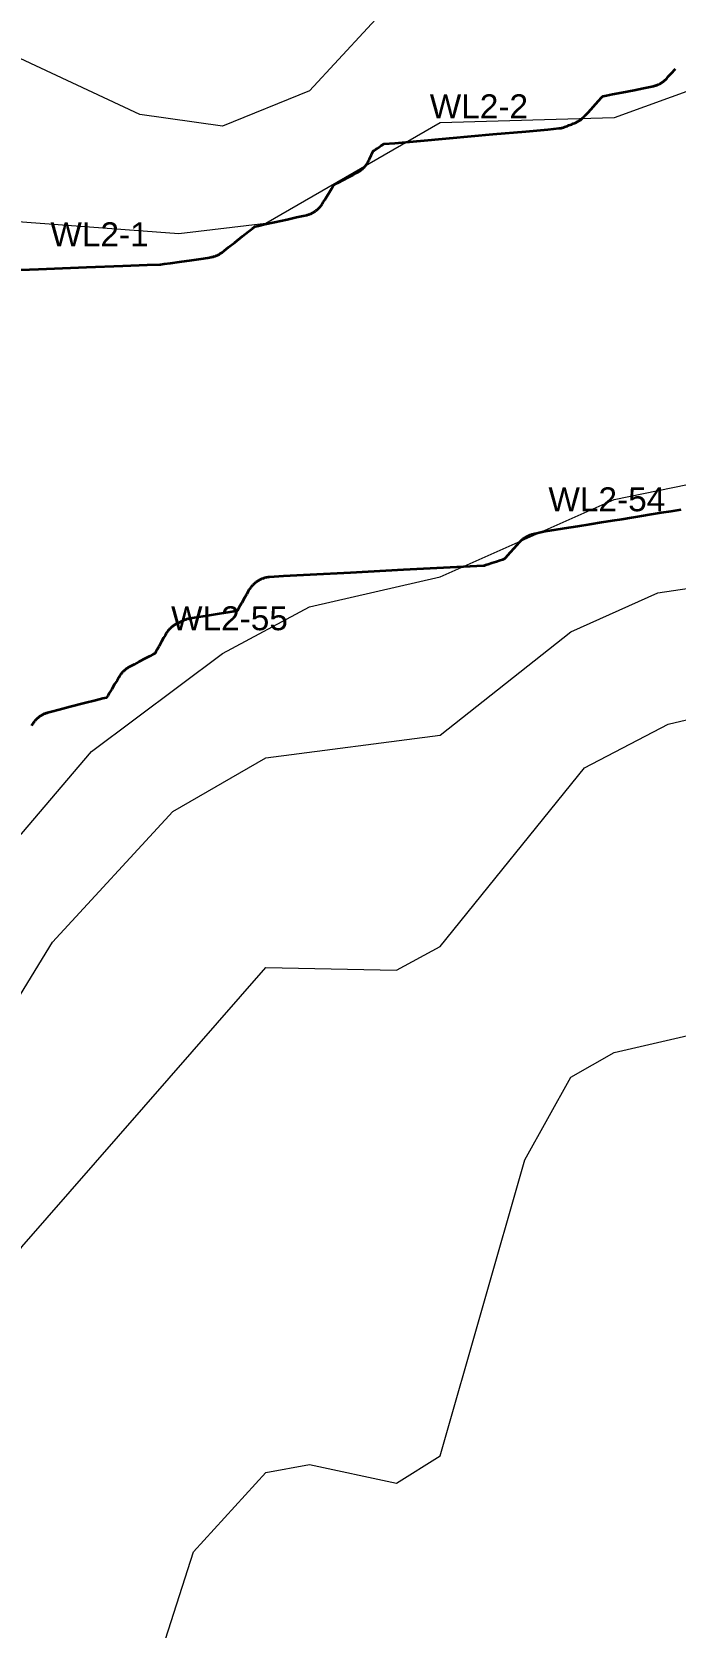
# Model space of a CAD drawing. Extents: x 6810325 to 6812275, y 1878569 to 1880689.
# Drawn here: x 6810849.7 to 6810898.1, y 1879093 to 1879213.1 of the extents above; entities that cross this region are included whole.
import ezdxf
from ezdxf.enums import TextEntityAlignment as Align

# ---------------------------------------------------------------- set-up
doc = ezdxf.new("R2010")
doc.units = 21
doc.header["$LTSCALE"] = 10
doc.header["$MEASUREMENT"] = 0
for name, color, linetype, lineweight in [('TOPO-CONTOUR-MINOR', 36, 'CONTINUOUS', 13), ('WETL-FLAG', 2, 'CONTINUOUS', 13), ('WETL-FLAG-ID', 8, 'CONTINUOUS', 13), ('WETL-WETLAND-SWALE', 82, 'CONTINUOUS', 35)]:
    doc.layers.add(name, color=color, linetype=linetype, lineweight=lineweight)
doc.styles.add('LABEL', font='arial.ttf')

msp = doc.modelspace()

# ---------------------------------------------------------------- linework, layer by layer
at = {"layer": 'TOPO-CONTOUR-MINOR'}
for points, elevation in [([(6810900.12, 1879209.01), (6810893.55, 1879206.63), (6810880.43, 1879206.25), (6810867.31, 1879198.66), (6810860.75, 1879197.87), (6810847.62, 1879198.87), (6810834.5, 1879197.4), (6810827.94, 1879199.13), (6810822.11, 1879203.6), (6810818.14, 1879210.16), (6810815.55, 1879220)], 191), ([(6810877.15, 1879215.75), (6810870.59, 1879208.65), (6810864.03, 1879205.99), (6810857.8, 1879206.88), (6810847.62, 1879211.65), (6810834.5, 1879207.6), (6810827.94, 1879210.75), (6810824.66, 1879216.8)], 192), ([(6810808.25, 1879091.14), (6810824.61, 1879108.45), (6810847.62, 1879151.19), (6810854.18, 1879158.89), (6810864.03, 1879166.28), (6810870.59, 1879169.79), (6810880.43, 1879172.05), (6810893.55, 1879177.88), (6810919.8, 1879183.25)], 191), ([(6810811.53, 1879082.65), (6810827.94, 1879102.92), (6810837.78, 1879122.57), (6810851.24, 1879144.54), (6810860.3, 1879154.38), (6810867.31, 1879158.43), (6810880.43, 1879160.13), (6810890.27, 1879167.9), (6810896.83, 1879170.84), (6810926.36, 1879175.24)], 192), ([(6810830.97, 1879082.21), (6810837.35, 1879095.33), (6810844.34, 1879114.52), (6810848.92, 1879121.58), (6810867.31, 1879142.64), (6810877.15, 1879142.42), (6810880.43, 1879144.22), (6810891.3, 1879157.67), (6810897.61, 1879160.95), (6810906.68, 1879163.1)], 193), ([(6810859.74, 1879092.05), (6810861.84, 1879098.61), (6810867.31, 1879104.59), (6810870.59, 1879105.19), (6810877.15, 1879103.79), (6810880.43, 1879105.86), (6810886.82, 1879128.14), (6810890.27, 1879134.36), (6810893.55, 1879136.22), (6810909.96, 1879140.01)], 194)]:
    msp.add_lwpolyline(points, dxfattribs=dict(at, elevation=elevation))
at = {"layer": 'WETL-FLAG'}
for p in [(6810878.45, 1879204.85), (6810849.87, 1879195.21), (6810887.39, 1879175.25), (6810858.96, 1879166.29)]:
    msp.add_point(p, dxfattribs=at)
at = {"layer": 'WETL-WETLAND-SWALE'}
for points in [[(6810847.46, 1879195.12), (6810850.18, 1879195.23), (6810853.8, 1879195.36), (6810856.53, 1879195.47), (6810858.36, 1879195.54), (6810859.31, 1879195.57), (6810859.36, 1879195.58), (6810859.63, 1879195.62), (6810860.11, 1879195.68), (6810860.81, 1879195.78), (6810861.73, 1879195.91), (6810862.43, 1879196.01), (6810862.92, 1879196.08), (6810863.18, 1879196.13), (6810863.24, 1879196.14), (6810863.29, 1879196.15), (6810863.34, 1879196.16), (6810863.39, 1879196.17), (6810863.44, 1879196.19), (6810863.49, 1879196.21), (6810863.54, 1879196.22), (6810863.59, 1879196.24), (6810863.64, 1879196.26), (6810863.68, 1879196.29), (6810863.73, 1879196.31), (6810863.78, 1879196.33), (6810863.82, 1879196.36), (6810863.87, 1879196.39), (6810863.91, 1879196.42), (6810863.96, 1879196.44), (6810864, 1879196.48), (6810864.18, 1879196.62), (6810864.5, 1879196.87), (6810864.96, 1879197.23), (6810865.55, 1879197.7), (6810866, 1879198.05), (6810866.3, 1879198.29), (6810866.45, 1879198.41), (6810866.46, 1879198.42), (6810866.47, 1879198.42), (6810866.48, 1879198.43), (6810866.49, 1879198.43), (6810866.5, 1879198.43), (6810866.75, 1879198.49), (6810867.23, 1879198.6), (6810867.95, 1879198.75), (6810868.9, 1879198.96), (6810869.62, 1879199.13), (6810870.12, 1879199.24), (6810870.39, 1879199.3), (6810870.44, 1879199.31), (6810870.49, 1879199.33), (6810870.54, 1879199.35), (6810870.59, 1879199.36), (6810870.64, 1879199.38), (6810870.68, 1879199.4), (6810870.73, 1879199.42), (6810870.77, 1879199.44), (6810870.82, 1879199.47), (6810870.86, 1879199.49), (6810870.91, 1879199.52), (6810870.95, 1879199.54), (6810871, 1879199.57), (6810871.04, 1879199.6), (6810871.08, 1879199.63), (6810871.12, 1879199.66), (6810871.16, 1879199.69), (6810871.2, 1879199.72), (6810871.24, 1879199.76), (6810871.27, 1879199.79), (6810871.31, 1879199.83), (6810871.34, 1879199.87), (6810871.38, 1879199.9), (6810871.41, 1879199.94), (6810871.44, 1879199.98), (6810871.48, 1879200.02), (6810871.51, 1879200.06), (6810871.53, 1879200.1), (6810871.56, 1879200.15), (6810871.63, 1879200.26), (6810871.75, 1879200.45), (6810871.9, 1879200.7), (6810872.1, 1879201.03), (6810872.25, 1879201.28), (6810872.35, 1879201.45), (6810872.4, 1879201.54), (6810872.41, 1879201.55), (6810872.42, 1879201.56), (6810872.42, 1879201.57), (6810872.43, 1879201.58), (6810872.44, 1879201.58), (6810872.56, 1879201.64), (6810872.78, 1879201.76), (6810873.1, 1879201.93), (6810873.54, 1879202.15), (6810873.87, 1879202.33), (6810874.11, 1879202.45), (6810874.24, 1879202.53), (6810874.28, 1879202.55), (6810874.32, 1879202.58), (6810874.36, 1879202.6), (6810874.4, 1879202.63), (6810874.44, 1879202.66), (6810874.48, 1879202.69), (6810874.52, 1879202.71), (6810874.55, 1879202.74), (6810874.59, 1879202.78), (6810874.62, 1879202.81), (6810874.66, 1879202.84), (6810874.69, 1879202.87), (6810874.72, 1879202.91), (6810874.75, 1879202.94), (6810874.78, 1879202.98), (6810874.81, 1879203.01), (6810874.84, 1879203.05), (6810874.87, 1879203.09), (6810874.9, 1879203.13), (6810874.92, 1879203.17), (6810874.95, 1879203.21), (6810874.97, 1879203.25), (6810875, 1879203.29), (6810875.02, 1879203.33), (6810875.04, 1879203.37), (6810875.08, 1879203.44), (6810875.12, 1879203.54), (6810875.19, 1879203.67), (6810875.26, 1879203.84), (6810875.32, 1879203.96), (6810875.36, 1879204.05), (6810875.38, 1879204.09), (6810875.38, 1879204.1), (6810875.39, 1879204.11), (6810875.4, 1879204.12), (6810875.4, 1879204.13), (6810875.41, 1879204.14), (6810875.46, 1879204.17), (6810875.56, 1879204.23), (6810875.69, 1879204.32), (6810875.86, 1879204.44), (6810876, 1879204.53), (6810876.09, 1879204.59), (6810876.14, 1879204.63), (6810876.15, 1879204.63), (6810876.16, 1879204.64), (6810876.17, 1879204.64), (6810876.19, 1879204.64), (6810876.2, 1879204.65), (6810877.03, 1879204.72), (6810878.67, 1879204.87), (6810881.13, 1879205.09), (6810884.41, 1879205.38), (6810886.88, 1879205.6), (6810888.54, 1879205.75), (6810889.4, 1879205.83), (6810889.44, 1879205.83), (6810889.49, 1879205.84), (6810889.54, 1879205.85), (6810889.59, 1879205.86), (6810889.63, 1879205.87), (6810889.68, 1879205.88), (6810889.73, 1879205.9), (6810889.77, 1879205.91), (6810889.82, 1879205.93), (6810889.9, 1879205.96), (6810890.01, 1879206), (6810890.14, 1879206.06), (6810890.32, 1879206.12), (6810890.45, 1879206.18), (6810890.56, 1879206.22), (6810890.63, 1879206.25), (6810890.67, 1879206.27), (6810890.71, 1879206.29), (6810890.75, 1879206.31), (6810890.79, 1879206.33), (6810890.83, 1879206.36), (6810890.87, 1879206.38), (6810890.91, 1879206.4), (6810890.94, 1879206.43), (6810890.98, 1879206.45), (6810891.02, 1879206.48), (6810891.05, 1879206.5), (6810891.09, 1879206.53), (6810891.12, 1879206.56), (6810891.16, 1879206.59), (6810891.19, 1879206.62), (6810891.22, 1879206.65), (6810891.25, 1879206.68), (6810891.36, 1879206.8), (6810891.55, 1879207), (6810891.81, 1879207.28), (6810892.14, 1879207.65), (6810892.4, 1879207.93), (6810892.57, 1879208.12), (6810892.66, 1879208.22), (6810892.67, 1879208.22), (6810892.68, 1879208.23), (6810892.69, 1879208.24), (6810892.71, 1879208.24), (6810892.72, 1879208.25), (6810892.96, 1879208.29), (6810893.43, 1879208.39), (6810894.13, 1879208.53), (6810895.05, 1879208.71), (6810895.76, 1879208.86), (6810896.25, 1879208.95), (6810896.51, 1879209.01), (6810896.56, 1879209.02), (6810896.6, 1879209.03), (6810896.64, 1879209.05), (6810896.69, 1879209.06), (6810896.73, 1879209.08), (6810896.77, 1879209.09), (6810896.82, 1879209.11), (6810896.86, 1879209.13), (6810896.9, 1879209.15), (6810896.94, 1879209.17), (6810896.98, 1879209.19), (6810897.03, 1879209.21), (6810897.07, 1879209.23), (6810897.1, 1879209.26), (6810897.14, 1879209.28), (6810897.18, 1879209.31), (6810897.22, 1879209.33), (6810897.26, 1879209.36), (6810897.29, 1879209.39), (6810897.33, 1879209.42), (6810897.36, 1879209.45), (6810897.4, 1879209.48), (6810897.43, 1879209.51), (6810897.47, 1879209.54), (6810897.5, 1879209.58), (6810897.62, 1879209.72), (6810897.85, 1879209.96), (6810898.16, 1879210.32)], [(6810898.56, 1879177.1), (6810897.82, 1879176.98), (6810897.08, 1879176.86), (6810896.34, 1879176.74), (6810895.6, 1879176.62), (6810894.86, 1879176.5), (6810894.13, 1879176.38), (6810893.39, 1879176.27), (6810892.58, 1879176.14), (6810891.71, 1879176), (6810890.78, 1879175.85), (6810889.77, 1879175.68), (6810889.01, 1879175.56), (6810888.5, 1879175.48), (6810888.22, 1879175.43), (6810888.19, 1879175.43), (6810888.13, 1879175.41), (6810888.02, 1879175.39), (6810887.89, 1879175.36), (6810887.71, 1879175.32), (6810887.57, 1879175.29), (6810887.46, 1879175.26), (6810887.37, 1879175.24), (6810887.32, 1879175.23), (6810887.28, 1879175.21), (6810887.23, 1879175.2), (6810887.18, 1879175.18), (6810887.13, 1879175.16), (6810887.08, 1879175.14), (6810887.04, 1879175.12), (6810886.99, 1879175.1), (6810886.94, 1879175.07), (6810886.9, 1879175.05), (6810886.86, 1879175.02), (6810886.81, 1879175), (6810886.77, 1879174.97), (6810886.73, 1879174.94), (6810886.68, 1879174.91), (6810886.64, 1879174.88), (6810886.6, 1879174.84), (6810886.57, 1879174.81), (6810886.53, 1879174.78), (6810886.49, 1879174.74), (6810886.45, 1879174.7), (6810886.36, 1879174.6), (6810886.2, 1879174.43), (6810885.99, 1879174.19), (6810885.71, 1879173.88), (6810885.5, 1879173.65), (6810885.36, 1879173.49), (6810885.28, 1879173.41), (6810885.27, 1879173.4), (6810885.26, 1879173.39), (6810885.25, 1879173.39), (6810885.24, 1879173.38), (6810885.23, 1879173.38), (6810885.13, 1879173.34), (6810884.95, 1879173.28), (6810884.68, 1879173.19), (6810884.32, 1879173.07), (6810884.04, 1879172.99), (6810883.86, 1879172.93), (6810883.76, 1879172.89), (6810883.75, 1879172.89), (6810883.74, 1879172.89), (6810883.73, 1879172.89), (6810883.72, 1879172.88), (6810883.71, 1879172.88), (6810882.7, 1879172.83), (6810880.69, 1879172.72), (6810877.68, 1879172.57), (6810873.67, 1879172.36), (6810870.65, 1879172.2), (6810868.62, 1879172.09), (6810867.58, 1879172.03), (6810867.53, 1879172.03), (6810867.48, 1879172.02), (6810867.43, 1879172.01), (6810867.38, 1879172), (6810867.33, 1879171.99), (6810867.28, 1879171.98), (6810867.23, 1879171.97), (6810867.18, 1879171.96), (6810867.14, 1879171.94), (6810867.09, 1879171.92), (6810867.04, 1879171.91), (6810866.99, 1879171.89), (6810866.95, 1879171.87), (6810866.9, 1879171.85), (6810866.86, 1879171.83), (6810866.81, 1879171.8), (6810866.77, 1879171.78), (6810866.73, 1879171.75), (6810866.68, 1879171.73), (6810866.64, 1879171.7), (6810866.6, 1879171.67), (6810866.56, 1879171.64), (6810866.52, 1879171.61), (6810866.48, 1879171.58), (6810866.44, 1879171.55), (6810866.4, 1879171.51), (6810866.37, 1879171.48), (6810866.33, 1879171.44), (6810866.3, 1879171.41), (6810866.26, 1879171.37), (6810866.23, 1879171.33), (6810866.2, 1879171.29), (6810866.17, 1879171.25), (6810866.14, 1879171.21), (6810866.11, 1879171.17), (6810866.08, 1879171.13), (6810866.05, 1879171.09), (6810865.98, 1879170.96), (6810865.86, 1879170.75), (6810865.7, 1879170.46), (6810865.49, 1879170.09), (6810865.33, 1879169.81), (6810865.22, 1879169.62), (6810865.17, 1879169.51), (6810865.16, 1879169.5), (6810865.15, 1879169.5), (6810865.14, 1879169.49), (6810865.13, 1879169.48), (6810865.12, 1879169.48), (6810864.89, 1879169.44), (6810864.44, 1879169.37), (6810863.78, 1879169.26), (6810862.89, 1879169.12), (6810862.22, 1879169.01), (6810861.75, 1879168.93), (6810861.49, 1879168.89), (6810861.44, 1879168.88), (6810861.39, 1879168.87), (6810861.35, 1879168.85), (6810861.3, 1879168.84), (6810861.25, 1879168.82), (6810861.2, 1879168.81), (6810861.15, 1879168.79), (6810861.11, 1879168.77), (6810861.06, 1879168.75), (6810861, 1879168.72), (6810860.93, 1879168.69), (6810860.84, 1879168.64), (6810860.74, 1879168.59), (6810860.66, 1879168.55), (6810860.58, 1879168.51), (6810860.53, 1879168.48), (6810860.48, 1879168.46), (6810860.44, 1879168.43), (6810860.4, 1879168.4), (6810860.36, 1879168.38), (6810860.31, 1879168.35), (6810860.27, 1879168.32), (6810860.23, 1879168.29), (6810860.2, 1879168.25), (6810860.16, 1879168.22), (6810860.12, 1879168.19), (6810860.08, 1879168.15), (6810860.05, 1879168.12), (6810860.01, 1879168.08), (6810859.98, 1879168.04), (6810859.95, 1879168.01), (6810859.92, 1879167.97), (6810859.89, 1879167.93), (6810859.86, 1879167.89), (6810859.83, 1879167.84), (6810859.8, 1879167.8), (6810859.77, 1879167.76), (6810859.71, 1879167.64), (6810859.6, 1879167.45), (6810859.45, 1879167.18), (6810859.26, 1879166.84), (6810859.12, 1879166.58), (6810859.02, 1879166.4), (6810858.97, 1879166.31), (6810858.96, 1879166.3), (6810858.96, 1879166.29), (6810858.95, 1879166.28), (6810858.94, 1879166.28), (6810858.93, 1879166.27), (6810858.8, 1879166.2), (6810858.57, 1879166.08), (6810858.21, 1879165.89), (6810857.74, 1879165.65), (6810857.38, 1879165.45), (6810857.13, 1879165.32), (6810856.98, 1879165.24), (6810856.94, 1879165.22), (6810856.9, 1879165.19), (6810856.87, 1879165.17), (6810856.83, 1879165.14), (6810856.79, 1879165.12), (6810856.75, 1879165.09), (6810856.72, 1879165.06), (6810856.68, 1879165.03), (6810856.65, 1879165), (6810856.61, 1879164.97), (6810856.58, 1879164.94), (6810856.55, 1879164.91), (6810856.52, 1879164.88), (6810856.49, 1879164.84), (6810856.46, 1879164.81), (6810856.43, 1879164.77), (6810856.4, 1879164.74), (6810856.37, 1879164.7), (6810856.34, 1879164.66), (6810856.32, 1879164.63), (6810856.29, 1879164.59), (6810856.22, 1879164.46), (6810856.09, 1879164.25), (6810855.91, 1879163.96), (6810855.69, 1879163.58), (6810855.51, 1879163.29), (6810855.4, 1879163.09), (6810855.33, 1879162.99), (6810855.33, 1879162.98), (6810855.32, 1879162.97), (6810855.31, 1879162.96), (6810855.3, 1879162.96), (6810855.29, 1879162.95), (6810855.01, 1879162.88), (6810854.46, 1879162.74), (6810853.64, 1879162.53), (6810852.55, 1879162.25), (6810851.72, 1879162.04), (6810851.15, 1879161.89), (6810850.85, 1879161.81), (6810850.8, 1879161.79), (6810850.75, 1879161.78), (6810850.7, 1879161.76), (6810850.66, 1879161.74), (6810850.61, 1879161.72), (6810850.56, 1879161.7), (6810850.52, 1879161.68), (6810850.47, 1879161.66), (6810850.43, 1879161.63), (6810850.39, 1879161.61), (6810850.34, 1879161.58), (6810850.3, 1879161.55), (6810850.26, 1879161.52), (6810850.22, 1879161.5), (6810850.18, 1879161.46), (6810850.14, 1879161.43), (6810850.1, 1879161.4), (6810850.07, 1879161.37), (6810850.03, 1879161.33), (6810849.99, 1879161.3), (6810849.96, 1879161.26), (6810849.92, 1879161.22), (6810849.89, 1879161.19), (6810849.86, 1879161.15), (6810849.83, 1879161.11), (6810849.8, 1879161.07), (6810849.77, 1879161.03), (6810849.74, 1879160.99), (6810849.71, 1879160.94), (6810849.65, 1879160.83)]]:
    msp.add_lwpolyline(points, dxfattribs=at)

# ---------------------------------------------------------------- texts
at = {"layer": 'WETL-FLAG-ID', "style": 'LABEL'}
for s, p in [('WL2-2', (6810879.65, 1879206.05)), ('WL2-1', (6810851.07, 1879196.41)), ('WL2-54', (6810888.59, 1879176.45)), ('WL2-55', (6810860.16, 1879167.49))]:
    msp.add_text(s, height=1.8, dxfattribs=at).set_placement(p, align=Align.BOTTOM_LEFT)

doc.saveas('drawing.dxf')
